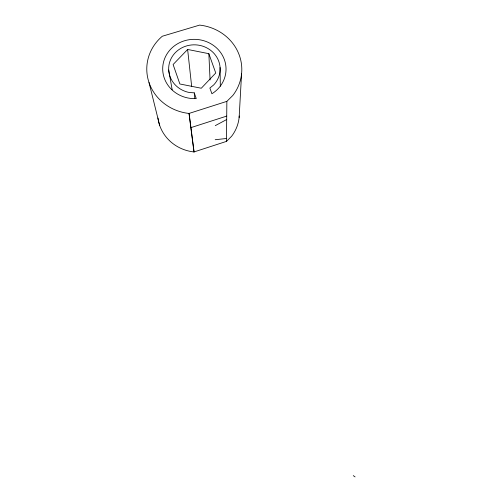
<?xml version="1.0" encoding="UTF-8"?>
<svg xmlns="http://www.w3.org/2000/svg" width="502" height="502" viewBox="0 0 502 502"><rect width="100%" height="100%" fill="white"/><g stroke="black" fill="none" stroke-linecap="round" stroke-linejoin="round"><path stroke-width="0.75" d="M157.954 118.008A40.838 38.673 1.6 0 0 193.985 151.949L226.484 141.388L226.86 101.36L232.821 95.474A47.514 44.471 2.1 0 0 199.627 25.1L162.303 36.238A47.514 44.471 2.1 0 0 149.094 82.78A47.514 44.471 2.1 0 0 189.003 113.446L226.86 101.36M239.134 117.543L241.569 73.945M187.635 49.46L173.108 64.52L179.867 83.978L201.289 88.239L215.747 73.003L208.857 53.689L187.635 49.46L191.657 86.369M226.484 141.388L231.61 136.268A40.838 38.673 1.6 0 0 239.266 116M215.276 125.638L226.684 119.532M190.936 127.621L226.722 116.087M215.189 139.725L226.509 138.489M194.243 92.845L189.166 92.475A25.74 24.09 2.2 0 1 170.467 59.926A25.74 24.09 2.2 0 1 207.841 48.437A25.74 24.09 2.2 0 1 213.695 84.932L209.874 88.032L211.9 93.761A31.676 29.649 2.2 0 0 213.193 45.23A31.676 29.649 2.2 0 0 164.003 60.409A31.676 29.649 2.2 0 0 196.257 98.593L194.243 92.845L194.801 98.285M353.276 475.632L355.09 476.9M149.012 82.529L159.611 125.218M168.691 70.016L172.186 89.864M189.003 113.446L193.985 151.949M189.11 113.446L194.079 151.949M208.857 53.689L210.068 79.931M220.077 67.506L220.322 86.237"/></g></svg>
